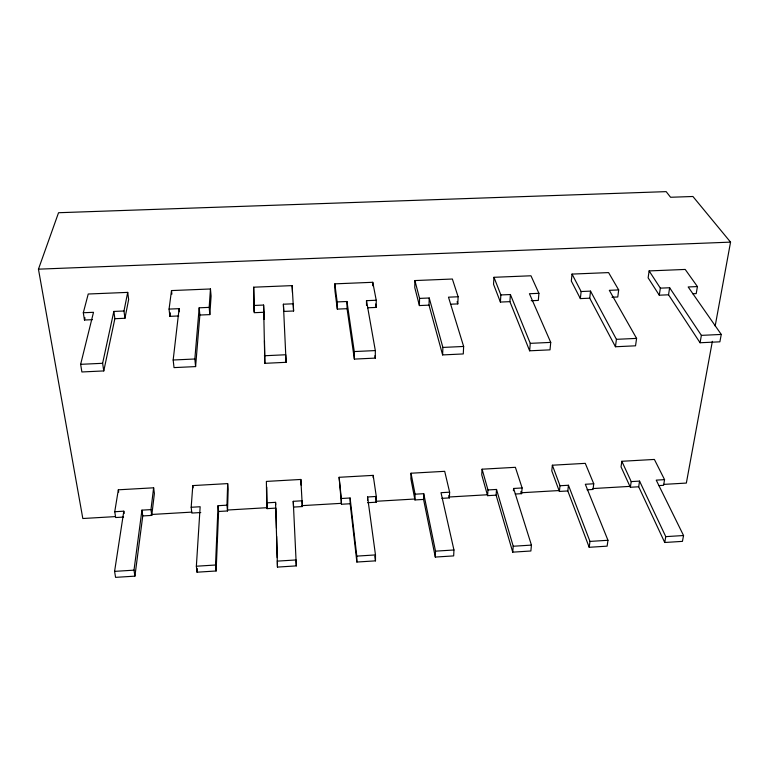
<?xml version="1.0" encoding="UTF-8"?>
<svg xmlns="http://www.w3.org/2000/svg" width="769" height="769" viewBox="0 0 769 769"><rect width="100%" height="100%" fill="white"/><g stroke="black" fill="none" stroke-linecap="round" stroke-linejoin="round"><path stroke-width="1.15" d="M253.674 305.476L263.594 305.053L264.036 312.272L254.154 312.695L253.683 287.193L292.143 285.616L293.585 310.993L283.751 311.416L283.386 304.216L293.258 303.793L293.585 310.993M449.625 492.189L444.693 471.32L411.011 473.223L410.896 478.885L414.952 499.937L423.575 499.427L435.292 557.064L453.672 555.9L453.95 549.989L441.012 492.689L449.625 492.189L449.375 497.908L441.867 498.35M458.113 296.767L452.374 279.022L414.895 280.56L414.76 287.577L419.393 305.562L429.015 305.139L442.617 354.922L463.284 353.942L463.64 346.463L448.49 297.18L458.113 296.767L457.795 303.899L450.615 304.207M414.952 499.937L415.087 494.198L411.011 473.223M419.393 305.562L419.557 298.41L414.895 280.56M423.575 499.427L423.738 493.698L415.087 494.198M429.015 305.139L429.217 297.997L419.557 298.41M191.183 507.271L200.151 506.742L196.364 566.224L197.037 572.194L216.127 570.983L218.598 511.481L227.499 510.962L228.172 489.315L227.662 483.605L192.798 485.585L191.183 507.271L191.827 513.058L200.767 512.529M227.499 510.962L226.98 505.175L227.662 483.605M435.292 557.064L435.504 551.152L423.738 493.698M442.617 354.922L442.886 347.425L429.217 297.997M216.127 570.983L215.522 565.013L218.05 505.694L226.98 505.175M197.037 572.194L197.258 568.618M522.113 487.959L515.384 467.312L482.086 469.196L481.74 474.838L487.594 495.659L496.12 495.159L512.731 552.152L530.879 550.998L531.437 545.106L513.596 488.459L522.113 487.959L521.613 493.66L515.249 494.034M538.915 293.325L530.975 275.783L493.967 277.301L493.535 284.29L500.398 302.063L509.895 301.65L529.639 350.808L550.018 349.847L550.729 342.397L529.428 293.729L538.915 293.325L538.31 300.419L531.216 300.727M487.594 495.659L487.969 489.949L482.086 469.196M500.398 302.063L500.869 294.95L493.967 277.301M169.065 309.09L179.119 308.657L173.169 360.007L174.025 367.611L195.595 366.592L199.863 315.04L209.831 314.608L211.09 296.075L210.456 288.971L171.497 290.576L169.065 309.09L169.872 316.338L178.773 315.953M209.831 314.608L209.178 307.379L210.456 288.971M496.12 495.159L496.524 489.449L487.969 489.949M509.895 301.65L510.405 294.537L500.869 294.95M513.404 490.737L513.596 488.459M195.595 366.592L194.836 358.998L199.181 307.802L209.178 307.379M512.731 552.152L513.221 546.25L496.524 489.449M529.639 350.808L530.264 343.349L510.405 294.537M593.745 483.778L585.276 463.351L552.363 465.216L551.777 470.839L559.39 491.439L567.81 490.949L589.198 547.288L607.126 546.153L607.962 540.28L585.324 484.268L593.745 483.778L593.014 489.459L587.026 489.815M618.68 289.923L608.577 272.591L572.04 274.091L571.319 281.041L580.355 298.603L589.736 298.199L615.45 346.752L635.54 345.81L636.588 338.389L609.317 290.326L618.68 289.923L617.776 296.988L611.941 297.238M559.39 491.439L560.005 485.748L552.363 465.216M580.355 298.603L581.124 291.528L572.04 274.091M567.81 490.949L568.454 485.258L560.005 485.748M589.736 298.199L590.534 291.124L581.124 291.528M114.744 511.721L123.819 511.193L114.591 571.377L115.571 577.365L134.911 576.144L142.755 515.941L151.762 515.413L154.386 493.525L153.627 487.806L118.339 489.805L114.744 511.721L115.667 517.537L123.578 517.066M151.762 515.413L150.974 509.616L153.627 487.806M169.872 316.338L170.324 312.839M589.198 547.288L589.967 541.414L568.454 485.258M615.45 346.752L616.421 339.331L590.534 291.124M134.911 576.144L133.998 570.156L141.938 510.135L150.974 509.616M664.56 479.645L654.381 459.439L621.833 461.285L621.035 466.889L630.349 487.267L638.683 486.777L664.733 542.491L682.439 541.366L683.545 535.522L656.236 480.135L664.56 479.645L663.589 485.316L658.85 485.595M697.416 286.568L685.208 269.438L649.123 270.919L648.132 277.84L659.283 295.2L668.54 294.796L700.069 342.753L719.88 341.821L721.264 334.438L688.168 286.962L697.416 286.568L696.224 293.604L692.763 293.748M630.349 487.267L631.205 481.596L621.833 461.285M659.283 295.2L660.35 288.154L649.123 270.919M638.683 486.777L639.558 481.106L631.205 481.596M668.54 294.796L669.636 287.75L660.35 288.154M664.733 542.491L665.771 536.637L639.558 481.106M700.069 342.753L701.376 335.371L669.636 287.75M712.354 341.34L686.352 483.067L663.599 484.403M715.17 325.989L730.55 242.129L692.917 196.489L670.578 197.268L666.165 191.635L58.54 212.725L38.45 269.169L82.821 518.517L115.158 516.614M83.312 312.743L93.501 312.31L80.639 364.323L81.889 371.965L103.777 370.927L114.86 318.712L124.953 318.27L128.654 299.506L127.712 292.383L88.233 294.008L83.312 312.743L84.465 320.019L92.357 319.683M124.953 318.27L123.972 311.003L127.712 292.383M103.777 370.927L102.613 363.295L113.831 311.435L123.972 311.003M84.465 320.019L85.032 317.799M114.591 571.377L133.998 570.156M196.364 566.224L215.522 565.013M277.09 561.139L296.017 559.947L296.315 565.888L277.465 567.089L275.571 502.34L266.708 502.859L267.093 508.626L275.917 508.107L276.446 528.159M350.097 497.995L356.797 556.112L375.483 554.93L375.483 560.861L356.874 562.043L350.183 503.743L350.097 497.995L341.34 498.504L339.11 477.299L373.186 475.367L376.291 496.466L376.291 502.205L367.601 502.715M435.504 551.152L453.95 549.989M513.221 546.25L531.437 545.106M589.967 541.414L607.962 540.28M665.771 536.637L683.545 535.522M293.258 501.311L302.073 500.792L302.332 506.56L293.547 507.079L293.258 501.311L296.315 565.888M367.592 500.417L367.572 496.976L376.291 496.466M151.08 514.509L191.789 512.116M227.72 510.01L267.237 507.684M301.957 505.646L341.474 503.33M376.204 501.282L414.52 499.033M449.25 496.995L487.565 494.746M521.094 492.775L559.419 490.526M592.947 488.555L630.071 486.373M339.11 477.299L341.455 504.253L350.183 503.743M302.332 506.56L300.842 479.462L266.382 481.413L266.708 502.859M80.639 364.323L102.613 363.295M173.169 360.007L194.836 358.998M264.373 355.759L285.722 354.759L286.097 362.314L264.834 363.324L263.594 305.053M346.954 301.506L354.269 351.558L375.32 350.577L375.32 358.104L354.365 359.094L347.069 308.686L346.954 301.506L337.168 301.919L334.813 283.857L372.773 282.29L376.233 300.256L376.233 307.417L367.601 307.792M442.886 347.425L463.64 346.463M530.264 343.349L550.729 342.397M616.421 339.331L636.588 338.389M701.376 335.371L721.264 334.438M334.813 283.857L334.967 290.903L337.322 309.1L347.069 308.686M366.515 305.456L366.486 300.669L376.233 300.256M38.45 269.169L730.55 242.129M520.911 491.478L521.613 493.66M457.084 301.659L457.795 303.899M448.836 495.582L449.375 497.908M375.589 304.024L376.233 307.417M366.486 300.669L375.32 350.577M374.916 355.759L375.32 358.104M118.339 489.805L118.695 492.093M123.819 511.193L124.174 513.519M375.599 497.505L376.291 502.205M113.831 311.435L114.86 318.712M141.938 510.135L142.755 515.941M367.572 496.976L375.483 554.93M374.839 556.122L375.483 560.861M171.497 290.576L171.891 294.133M192.798 485.585L193.048 487.873M179.119 308.657L179.446 311.762M199.181 307.802L199.863 315.04M218.05 505.694L218.598 511.481M253.683 287.193L254.154 311.541M275.571 502.34L275.706 504.647M283.386 304.216L286.097 362.314M292.143 285.616L292.46 292.672M300.842 479.462L301.102 485.152M276.657 536.416L277.215 557.65M277.34 562.37L277.465 567.089M337.168 301.919L337.322 309.1M341.34 498.504L341.455 504.253M264.036 312.272L264.151 319.395M264.488 340.763L264.834 363.324M266.747 487.113L267.093 508.626M354.269 351.558L354.365 359.094M356.797 556.112L356.874 562.043M372.773 282.29L372.782 285.808M373.186 475.367L373.186 477.636"/></g></svg>
